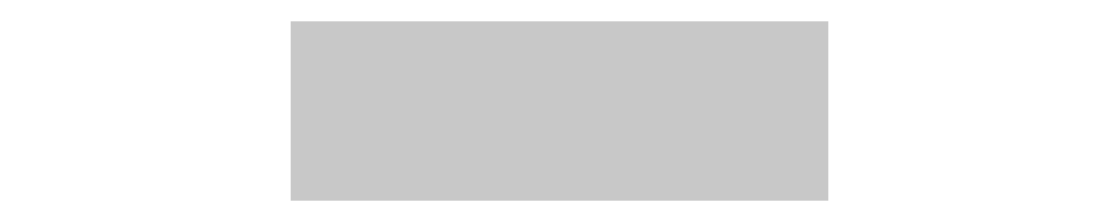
# Model space of a CAD drawing. Header units: millimetres. Extents: x -900 to 900, y -150 to 150.
import ezdxf

# ---------------------------------------------------------------- set-up
doc = ezdxf.new("R2010")
doc.units = ezdxf.units.MM

# ---------------------------------------------------------------- blocks, each defined once
blk = doc.blocks.new('$LinePat$防水层1')
at = {"color": 0}
blk.add_solid([(150, 0), (450, 0), (150, -100), (450, -100)], dxfattribs=at)
at = {"layer": 'Defpoints'}
for p in [(0, 0), (600, 0)]:
    blk.add_point(p, dxfattribs=at)

msp = doc.modelspace()

# ---------------------------------------------------------------- block references
at = {"xscale": 3, "yscale": 3, "zscale": 3}
msp.add_blockref('$LinePat$防水层1', (-900, 150), dxfattribs=at)

doc.saveas('drawing.dxf')
